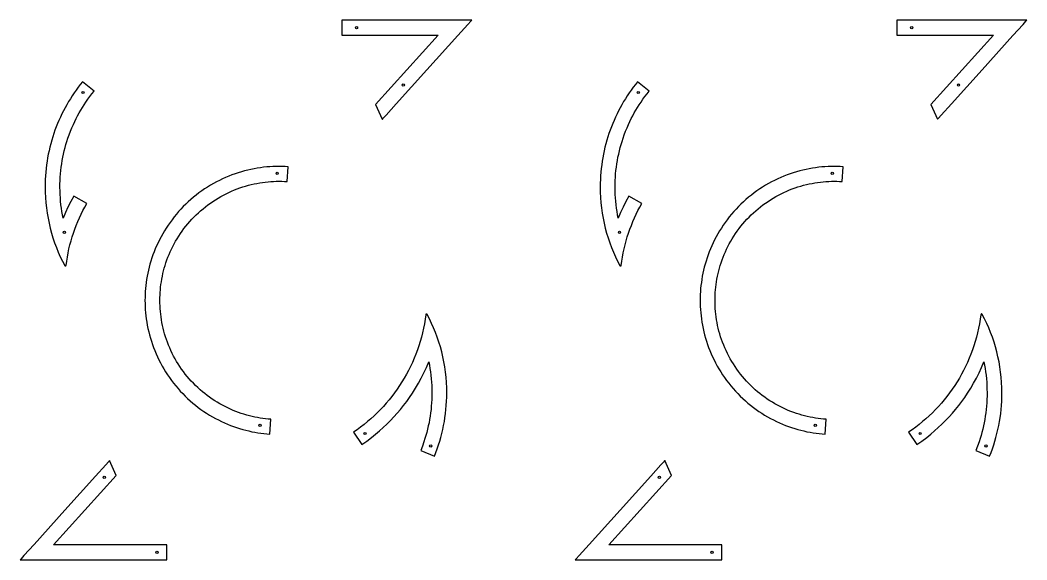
# Model space of a CAD drawing. Header units: millimetres. Extents: x -5172 to 15661, y -1212 to 2364.
# Drawn here: x 12957 to 15661, y 882 to 2332 of the extents above; entities that cross this region are included whole.
import ezdxf

# ---------------------------------------------------------------- set-up
doc = ezdxf.new("R2010")
doc.units = ezdxf.units.MM
doc.layers.get('0').update_dxf_attribs({"color": 18, "true_color": 0x000000})
doc.layers.add('TOP$Visible$Curves', color=1, linetype='Continuous', true_color=0xff0000)

msp = doc.modelspace()

# ---------------------------------------------------------------- linework, layer by layer
at = {"color": 7}
for centre in [(13860.5, 2312.2), (15351.8, 2312.2), (13125.9, 2137.8), (13986.1, 2157.7), (14617.3, 2137.8), (15477.5, 2157.7), (13647.2, 1920.7), (15138.5, 1920.7), (13075.6, 1761.9), (14567, 1761.9), (13601.4, 1243.5), (15092.7, 1243.5), (13883.3, 1221.8), (15374.6, 1221.8), (14059.8, 1188.2), (15551.2, 1188.2), (13182.7, 1104.2), (14674.1, 1104.2), (13324.2, 902.7), (14815.6, 902.7)]:
    msp.add_circle(centre, 3, dxfattribs=at)
at = {"layer": 'TOP$Visible$Curves', "lineweight": -3}
for points in [[(14169.9, 2332.2), (14169.9, 2332.2), (14169.9, 2332.2), (14169.8, 2332.2), (14169.4, 2332.2), (14167.9, 2332.2), (14162.1, 2332.2), (14139.9, 2332.2), (14060.9, 2332.2), (13820.9, 2332.2)], [(13820.9, 2332.2), (13820.9, 2292.2), (14080, 2292.2), (13911.7, 2105.8), (13929.5, 2065.8)], [(13929.5, 2065.8), (13929.5, 2065.8), (13929.5, 2065.8), (13929.7, 2066), (13930.2, 2066.5), (13932.2, 2068.8), (13939.8, 2077.2), (13967.1, 2107.4), (14049.7, 2199), (14132.4, 2290.6), (14159.6, 2320.8), (14167.2, 2329.2), (14169.2, 2331.4), (14169.8, 2332), (14169.9, 2332.2), (14169.9, 2332.2), (14169.9, 2332.2)], [(15661.3, 2332.2), (15661.3, 2332.2), (15661.2, 2332.2), (15661.1, 2332.2), (15660.8, 2332.2), (15659.3, 2332.2), (15653.4, 2332.2), (15631.3, 2332.2), (15552.2, 2332.2), (15312.3, 2332.2)], [(15312.3, 2332.2), (15312.3, 2292.2), (15571.3, 2292.2), (15403, 2105.8), (15420.8, 2065.8)], [(15420.8, 2065.8), (15420.8, 2065.8), (15420.9, 2065.8), (15421, 2066), (15421.5, 2066.5), (15423.5, 2068.8), (15431.2, 2077.2), (15458.4, 2107.4), (15541, 2199), (15623.7, 2290.6), (15650.9, 2320.8), (15658.6, 2329.2), (15660.6, 2331.4), (15661.1, 2332), (15661.2, 2332.2), (15661.3, 2332.2), (15661.3, 2332.2)], [(13124.1, 2166.7), (13118.3, 2159.4), (13112.7, 2152), (13107.2, 2144.5), (13101.8, 2136.8), (13096.6, 2129.1), (13091.6, 2121.2), (13086.7, 2113.2), (13082, 2105.1), (13077.4, 2096.9), (13073, 2088.6), (13068.8, 2080.2), (13064.8, 2071.6), (13060.9, 2063), (13057.2, 2054.3), (13053.7, 2045.5), (13050.4, 2036.6), (13047.3, 2027.7), (13044.3, 2018.6), (13041.5, 2009.5), (13039, 2000.2), (13036.6, 1990.9), (13034.4, 1981.5), (13032.4, 1972.1), (13030.6, 1962.6), (13029, 1953), (13027.6, 1943.3), (13026.4, 1933.6), (13025.5, 1923.8), (13024.7, 1913.9), (13024.2, 1904), (13023.8, 1894), (13023.7, 1884), (13024, 1869.7), (13024.6, 1855.6), (13025.7, 1841.6), (13027.2, 1827.6), (13029.2, 1813.9), (13031.6, 1800.2), (13034.3, 1786.7), (13037.5, 1773.4), (13041.1, 1760.2), (13045, 1747.2), (13049.3, 1734.3), (13054.1, 1721.6), (13059.1, 1709.1), (13064.6, 1696.8), (13070.4, 1684.7), (13076.5, 1672.8)], [(13155.2, 2141.5), (13124.1, 2166.7)], [(14615.5, 2166.7), (14609.7, 2159.4), (14604, 2152), (14598.5, 2144.5), (14593.1, 2136.8), (14587.9, 2129.1), (14582.9, 2121.2), (14578, 2113.2), (14573.3, 2105.1), (14568.7, 2096.9), (14564.4, 2088.6), (14560.2, 2080.2), (14556.1, 2071.6), (14552.3, 2063), (14548.6, 2054.3), (14545.1, 2045.5), (14541.7, 2036.6), (14538.6, 2027.7), (14535.6, 2018.6), (14532.9, 2009.5), (14530.3, 2000.2), (14527.9, 1990.9), (14525.7, 1981.5), (14523.7, 1972.1), (14521.9, 1962.6), (14520.3, 1953), (14519, 1943.3), (14517.8, 1933.6), (14516.8, 1923.8), (14516.1, 1913.9), (14515.5, 1904), (14515.2, 1894), (14515.1, 1884), (14515.3, 1869.7), (14516, 1855.6), (14517.1, 1841.6), (14518.6, 1827.6), (14520.5, 1813.9), (14522.9, 1800.2), (14525.7, 1786.7), (14528.8, 1773.4), (14532.4, 1760.2), (14536.3, 1747.2), (14540.7, 1734.3), (14545.4, 1721.6), (14550.5, 1709.1), (14555.9, 1696.8), (14561.7, 1684.7), (14567.8, 1672.8)], [(14646.5, 2141.5), (14615.5, 2166.7)], [(13072.3, 1800.6), (13070.5, 1809.5), (13069, 1818.4), (13067.6, 1827.4), (13066.5, 1836.4), (13065.5, 1845.6), (13064.8, 1854.8), (13064.2, 1864.1), (13063.9, 1873.3), (13063.7, 1882.5), (13063.8, 1891.8), (13064.1, 1901), (13064.6, 1910.3), (13065.2, 1919.3), (13066.1, 1928.3), (13067.2, 1937.3), (13068.4, 1946.2), (13069.9, 1955), (13071.5, 1963.8), (13073.3, 1972.5), (13075.4, 1981.2), (13077.5, 1989.7), (13079.9, 1998.2), (13082.4, 2006.6), (13085.2, 2014.9), (13088.5, 2024.3), (13092, 2033.6), (13095.8, 2042.9), (13099.8, 2052), (13103.4, 2059.8), (13107.2, 2067.6), (13111.2, 2075.2), (13115.3, 2082.8), (13119.6, 2090.3), (13124.1, 2097.7), (13128.7, 2105), (13133.4, 2112.2), (13138.6, 2119.7), (13144, 2127.1), (13149.5, 2134.3), (13155.2, 2141.5)], [(14563.6, 1800.6), (14561.8, 1809.5), (14560.3, 1818.4), (14559, 1827.4), (14557.8, 1836.4), (14556.8, 1845.6), (14556.1, 1854.8), (14555.5, 1864.1), (14555.2, 1873.3), (14555.1, 1882.5), (14555.1, 1891.8), (14555.4, 1901), (14555.9, 1910.3), (14556.6, 1919.3), (14557.4, 1928.3), (14558.5, 1937.3), (14559.8, 1946.2), (14561.2, 1955), (14562.8, 1963.8), (14564.7, 1972.5), (14566.7, 1981.2), (14568.9, 1989.7), (14571.2, 1998.2), (14573.8, 2006.6), (14576.5, 2014.9), (14579.8, 2024.3), (14583.4, 2033.6), (14587.1, 2042.9), (14591.1, 2052), (14594.7, 2059.8), (14598.6, 2067.6), (14602.5, 2075.2), (14606.7, 2082.8), (14611, 2090.3), (14615.4, 2097.7), (14620, 2105), (14624.8, 2112.2), (14629.9, 2119.7), (14635.3, 2127.1), (14640.8, 2134.3), (14646.5, 2141.5)], [(13676.5, 1938.4), (13668.6, 1938.9), (13660.5, 1939.1), (13652.4, 1939.2), (13644.2, 1939.1), (13635.9, 1938.9), (13627.6, 1938.4), (13619.2, 1937.7), (13610.8, 1936.9), (13602.3, 1935.8), (13593.8, 1934.5), (13585.3, 1933), (13576.8, 1931.3), (13568.2, 1929.3), (13559.7, 1927.2), (13551.1, 1924.8), (13542.6, 1922.2), (13534.1, 1919.3), (13525.6, 1916.3), (13517.2, 1913), (13508.8, 1909.5), (13500.5, 1905.8), (13492.3, 1901.8), (13484.1, 1897.6), (13476, 1893.2), (13468, 1888.6), (13460.1, 1883.8), (13452.4, 1878.7), (13444.7, 1873.5), (13437.2, 1868), (13429.8, 1862.3), (13422.5, 1856.5), (13415.4, 1850.5), (13408.5, 1844.2), (13401.7, 1837.8), (13395.1, 1831.3), (13388.7, 1824.6), (13382.4, 1817.7), (13376.4, 1810.7), (13370.5, 1803.5), (13364.9, 1796.2), (13359.4, 1788.8), (13354.2, 1781.2), (13349.1, 1773.6), (13344.3, 1765.9), (13339.7, 1758), (13335.3, 1750.1), (13331.1, 1742.2), (13327.2, 1734.1), (13323.4, 1726), (13319.9, 1717.9), (13316.6, 1709.7), (13313.5, 1701.5), (13310.7, 1693.3), (13308, 1685.1), (13305.6, 1676.8), (13303.4, 1668.6), (13301.4, 1660.3), (13299.6, 1652.1), (13298, 1644), (13296.6, 1635.8), (13295.4, 1627.7), (13294.4, 1619.6), (13293.6, 1611.6), (13293, 1603.6), (13292.5, 1595.6), (13292.2, 1587.6), (13292.1, 1579.5), (13292.2, 1571.3), (13292.5, 1563), (13293, 1554.7), (13293.7, 1546.3), (13294.5, 1537.9), (13295.6, 1529.4), (13296.9, 1520.9), (13298.4, 1512.4), (13300.1, 1503.9), (13302.1, 1495.3), (13304.2, 1486.8), (13306.6, 1478.2), (13309.2, 1469.7), (13312, 1461.2), (13315.1, 1452.7), (13318.4, 1444.3), (13321.9, 1435.9), (13325.6, 1427.6), (13329.6, 1419.4), (13333.8, 1411.2), (13338.2, 1403.1), (13342.8, 1395.1), (13347.6, 1387.2), (13352.7, 1379.4), (13357.9, 1371.8), (13363.4, 1364.3), (13369, 1356.9), (13374.9, 1349.6), (13380.9, 1342.5), (13387.1, 1335.6), (13393.5, 1328.8), (13400.1, 1322.2), (13406.8, 1315.8), (13413.7, 1309.5), (13420.7, 1303.5), (13427.9, 1297.6), (13435.2, 1292), (13442.6, 1286.5), (13450.1, 1281.3), (13457.8, 1276.2), (13465.5, 1271.4), (13473.3, 1266.8), (13481.2, 1262.4), (13489.2, 1258.2), (13497.3, 1254.3), (13505.4, 1250.5), (13513.5, 1247), (13521.7, 1243.7), (13529.9, 1240.6), (13538.1, 1237.8), (13546.3, 1235.1), (13554.6, 1232.7), (13562.8, 1230.5), (13571, 1228.5), (13579.2, 1226.7), (13587.4, 1225.1), (13595.6, 1223.7), (13603.7, 1222.5), (13611.8, 1221.5), (13619.8, 1220.7), (13627.8, 1220.1)], [(13673.8, 1898.5), (13676.5, 1938.4)], [(15167.9, 1938.4), (15159.9, 1938.9), (15151.8, 1939.1), (15143.7, 1939.2), (15135.5, 1939.1), (15127.2, 1938.9), (15118.9, 1938.4), (15110.5, 1937.7), (15102.1, 1936.9), (15093.6, 1935.8), (15085.1, 1934.5), (15076.6, 1933), (15068.1, 1931.3), (15059.5, 1929.3), (15051, 1927.2), (15042.5, 1924.8), (15033.9, 1922.2), (15025.4, 1919.3), (15017, 1916.3), (15008.5, 1913), (15000.2, 1909.5), (14991.9, 1905.8), (14983.6, 1901.8), (14975.4, 1897.6), (14967.3, 1893.2), (14959.4, 1888.6), (14951.5, 1883.8), (14943.7, 1878.7), (14936, 1873.5), (14928.5, 1868), (14921.1, 1862.3), (14913.8, 1856.5), (14906.7, 1850.5), (14899.8, 1844.2), (14893, 1837.8), (14886.4, 1831.3), (14880, 1824.6), (14873.8, 1817.7), (14867.7, 1810.7), (14861.9, 1803.5), (14856.2, 1796.2), (14850.7, 1788.8), (14845.5, 1781.2), (14840.5, 1773.6), (14835.6, 1765.9), (14831, 1758), (14826.6, 1750.1), (14822.5, 1742.2), (14818.5, 1734.1), (14814.8, 1726), (14811.2, 1717.9), (14808, 1709.7), (14804.9, 1701.5), (14802, 1693.3), (14799.4, 1685.1), (14797, 1676.8), (14794.7, 1668.6), (14792.7, 1660.3), (14790.9, 1652.1), (14789.3, 1644), (14787.9, 1635.8), (14786.8, 1627.7), (14785.7, 1619.6), (14784.9, 1611.6), (14784.3, 1603.6), (14783.9, 1595.6), (14783.6, 1587.6), (14783.5, 1579.5), (14783.6, 1571.3), (14783.8, 1563), (14784.3, 1554.7), (14785, 1546.3), (14785.9, 1537.9), (14786.9, 1529.4), (14788.2, 1520.9), (14789.7, 1512.4), (14791.5, 1503.9), (14793.4, 1495.3), (14795.6, 1486.8), (14797.9, 1478.2), (14800.5, 1469.7), (14803.4, 1461.2), (14806.4, 1452.7), (14809.7, 1444.3), (14813.2, 1435.9), (14817, 1427.6), (14820.9, 1419.4), (14825.1, 1411.2), (14829.5, 1403.1), (14834.1, 1395.1), (14839, 1387.2), (14844, 1379.4), (14849.3, 1371.8), (14854.7, 1364.3), (14860.4, 1356.9), (14866.2, 1349.6), (14872.3, 1342.5), (14878.5, 1335.6), (14884.9, 1328.8), (14891.4, 1322.2), (14898.2, 1315.8), (14905, 1309.5), (14912.1, 1303.5), (14919.2, 1297.6), (14926.5, 1292), (14933.9, 1286.5), (14941.5, 1281.3), (14949.1, 1276.2), (14956.8, 1271.4), (14964.7, 1266.8), (14972.6, 1262.4), (14980.6, 1258.2), (14988.6, 1254.3), (14996.7, 1250.5), (15004.8, 1247), (15013, 1243.7), (15021.2, 1240.6), (15029.4, 1237.8), (15037.7, 1235.1), (15045.9, 1232.7), (15054.1, 1230.5), (15062.4, 1228.5), (15070.6, 1226.7), (15078.8, 1225.1), (15086.9, 1223.7), (15095, 1222.5), (15103.1, 1221.5), (15111.1, 1220.7), (15119.1, 1220.1)], [(15165.2, 1898.5), (15167.9, 1938.4)], [(13630.5, 1260), (13623.4, 1260.5), (13616.3, 1261.3), (13609.1, 1262.1), (13601.9, 1263.2), (13594.6, 1264.4), (13587.3, 1265.9), (13580, 1267.5), (13572.7, 1269.2), (13565.4, 1271.2), (13558.1, 1273.4), (13550.8, 1275.7), (13543.5, 1278.3), (13536.2, 1281), (13528.9, 1283.9), (13521.7, 1287), (13514.5, 1290.4), (13507.3, 1293.9), (13500.2, 1297.6), (13493.2, 1301.5), (13486.3, 1305.6), (13479.4, 1309.9), (13472.6, 1314.4), (13465.9, 1319), (13459.3, 1323.9), (13452.8, 1328.9), (13446.4, 1334.1), (13440.2, 1339.5), (13434.1, 1345), (13428.1, 1350.7), (13422.3, 1356.6), (13416.6, 1362.6), (13411.1, 1368.8), (13405.7, 1375.1), (13400.5, 1381.6), (13395.5, 1388.1), (13390.6, 1394.8), (13385.9, 1401.6), (13381.5, 1408.6), (13377.2, 1415.6), (13373.1, 1422.7), (13369.1, 1429.9), (13365.4, 1437.1), (13361.9, 1444.5), (13358.6, 1451.9), (13355.5, 1459.3), (13352.6, 1466.8), (13349.8, 1474.3), (13347.3, 1481.9), (13345, 1489.4), (13342.9, 1497), (13341, 1504.6), (13339.2, 1512.2), (13337.7, 1519.8), (13336.4, 1527.4), (13335.2, 1534.9), (13334.3, 1542.5), (13333.5, 1549.9), (13332.9, 1557.4), (13332.5, 1564.8), (13332.2, 1572.1), (13332.1, 1579.4), (13332.2, 1586.7), (13332.5, 1593.8), (13332.9, 1600.9), (13333.4, 1608), (13334.2, 1615.1), (13335.1, 1622.3), (13336.1, 1629.5), (13337.4, 1636.8), (13338.8, 1644), (13340.4, 1651.3), (13342.2, 1658.6), (13344.1, 1666), (13346.3, 1673.3), (13348.6, 1680.6), (13351.2, 1687.9), (13353.9, 1695.2), (13356.8, 1702.5), (13360, 1709.7), (13363.3, 1716.9), (13366.8, 1724.1), (13370.5, 1731.1), (13374.4, 1738.2), (13378.5, 1745.1), (13382.8, 1752), (13387.3, 1758.8), (13391.9, 1765.5), (13396.8, 1772.1), (13401.8, 1778.6), (13407, 1784.9), (13412.4, 1791.2), (13417.9, 1797.3), (13423.7, 1803.3), (13429.5, 1809.1), (13435.5, 1814.8), (13441.7, 1820.3), (13448, 1825.7), (13454.5, 1830.9), (13461, 1835.9), (13467.7, 1840.8), (13474.5, 1845.4), (13481.5, 1849.9), (13488.5, 1854.2), (13495.6, 1858.3), (13502.8, 1862.2), (13510, 1866), (13517.4, 1869.5), (13524.8, 1872.8), (13532.2, 1875.9), (13539.7, 1878.8), (13547.2, 1881.5), (13554.8, 1884.1), (13562.4, 1886.4), (13569.9, 1888.5), (13577.5, 1890.4), (13585.1, 1892.1), (13592.7, 1893.7), (13600.3, 1895), (13607.8, 1896.2), (13615.4, 1897.1), (13622.9, 1897.9), (13630.3, 1898.5), (13637.7, 1898.9), (13645, 1899.2), (13652.3, 1899.2), (13659.6, 1899.2), (13666.7, 1898.9), (13673.8, 1898.5)], [(15121.8, 1260), (15114.7, 1260.5), (15107.6, 1261.3), (15100.4, 1262.1), (15093.2, 1263.2), (15086, 1264.4), (15078.7, 1265.9), (15071.4, 1267.5), (15064.1, 1269.2), (15056.7, 1271.2), (15049.4, 1273.4), (15042.1, 1275.7), (15034.8, 1278.3), (15027.5, 1281), (15020.2, 1283.9), (15013, 1287), (15005.8, 1290.4), (14998.7, 1293.9), (14991.6, 1297.6), (14984.5, 1301.5), (14977.6, 1305.6), (14970.7, 1309.9), (14963.9, 1314.4), (14957.2, 1319), (14950.6, 1323.9), (14944.1, 1328.9), (14937.8, 1334.1), (14931.5, 1339.5), (14925.4, 1345), (14919.4, 1350.7), (14913.6, 1356.6), (14907.9, 1362.6), (14902.4, 1368.8), (14897, 1375.1), (14891.8, 1381.6), (14886.8, 1388.1), (14882, 1394.8), (14877.3, 1401.6), (14872.8, 1408.6), (14868.5, 1415.6), (14864.4, 1422.7), (14860.5, 1429.9), (14856.8, 1437.1), (14853.2, 1444.5), (14849.9, 1451.9), (14846.8, 1459.3), (14843.9, 1466.8), (14841.2, 1474.3), (14838.6, 1481.9), (14836.3, 1489.4), (14834.2, 1497), (14832.3, 1504.6), (14830.6, 1512.2), (14829, 1519.8), (14827.7, 1527.4), (14826.6, 1534.9), (14825.6, 1542.5), (14824.8, 1549.9), (14824.2, 1557.4), (14823.8, 1564.8), (14823.6, 1572.1), (14823.5, 1579.4), (14823.6, 1586.7), (14823.8, 1593.8), (14824.2, 1600.9), (14824.8, 1608), (14825.5, 1615.1), (14826.4, 1622.3), (14827.5, 1629.5), (14828.7, 1636.8), (14830.1, 1644), (14831.7, 1651.3), (14833.5, 1658.6), (14835.5, 1666), (14837.6, 1673.3), (14840, 1680.6), (14842.5, 1687.9), (14845.2, 1695.2), (14848.2, 1702.5), (14851.3, 1709.7), (14854.6, 1716.9), (14858.1, 1724.1), (14861.8, 1731.1), (14865.7, 1738.2), (14869.8, 1745.1), (14874.1, 1752), (14878.6, 1758.8), (14883.3, 1765.5), (14888.1, 1772.1), (14893.1, 1778.6), (14898.4, 1784.9), (14903.7, 1791.2), (14909.3, 1797.3), (14915, 1803.3), (14920.9, 1809.1), (14926.9, 1814.8), (14933.1, 1820.3), (14939.4, 1825.7), (14945.8, 1830.9), (14952.4, 1835.9), (14959.1, 1840.8), (14965.9, 1845.4), (14972.8, 1849.9), (14979.8, 1854.2), (14986.9, 1858.3), (14994.1, 1862.2), (15001.4, 1866), (15008.7, 1869.5), (15016.1, 1872.8), (15023.5, 1875.9), (15031, 1878.8), (15038.6, 1881.5), (15046.1, 1884.1), (15053.7, 1886.4), (15061.3, 1888.5), (15068.9, 1890.4), (15076.5, 1892.1), (15084.1, 1893.7), (15091.6, 1895), (15099.2, 1896.2), (15106.7, 1897.1), (15114.2, 1897.9), (15121.6, 1898.5), (15129, 1898.9), (15136.4, 1899.2), (15143.7, 1899.2), (15150.9, 1899.2), (15158.1, 1898.9), (15165.2, 1898.5)], [(13100.9, 1859.5), (13092.8, 1844.8), (13085.2, 1829.8), (13078.5, 1815.3), (13072.3, 1800.6)], [(13080.3, 1673.5), (13081.8, 1684.7), (13083.6, 1695.8), (13085.7, 1706.8), (13088, 1717.7), (13090.6, 1728.5), (13093.5, 1739.2), (13096.6, 1749.8), (13100, 1760.2), (13103.6, 1770.6), (13107.5, 1780.8), (13111.6, 1791), (13115.9, 1801), (13120.5, 1810.8), (13125.3, 1820.6), (13130.3, 1830.2), (13135.6, 1839.7)], [(13135.6, 1839.7), (13100.9, 1859.5)], [(14592.2, 1859.5), (14584.1, 1844.8), (14576.6, 1829.8), (14569.8, 1815.3), (14563.6, 1800.6)], [(14571.6, 1673.5), (14573.1, 1684.7), (14574.9, 1695.8), (14577, 1706.8), (14579.4, 1717.7), (14582, 1728.5), (14584.8, 1739.2), (14587.9, 1749.8), (14591.3, 1760.2), (14594.9, 1770.6), (14598.8, 1780.8), (14602.9, 1791), (14607.3, 1801), (14611.8, 1810.8), (14616.6, 1820.6), (14621.7, 1830.2), (14626.9, 1839.7)], [(14626.9, 1839.7), (14592.2, 1859.5)], [(13076.5, 1672.8), (13076.5, 1672.8), (13076.5, 1672.8), (13076.6, 1672.7), (13076.6, 1672.7), (13076.6, 1672.7), (13076.6, 1672.6), (13076.6, 1672.6), (13076.7, 1672.6), (13076.7, 1672.5), (13076.7, 1672.5), (13076.7, 1672.5), (13076.8, 1672.4), (13076.8, 1672.4), (13076.8, 1672.4), (13076.9, 1672.4), (13076.9, 1672.3), (13076.9, 1672.3), (13076.9, 1672.3), (13077, 1672.3), (13077, 1672.2), (13077, 1672.2), (13077.1, 1672.2), (13077.1, 1672.2), (13077.1, 1672.1), (13077.2, 1672.1), (13077.2, 1672.1), (13077.2, 1672.1), (13077.3, 1672), (13077.3, 1672), (13077.3, 1672), (13077.4, 1672), (13077.4, 1672), (13077.4, 1671.9), (13077.5, 1671.9), (13077.5, 1671.9), (13077.6, 1671.9), (13077.6, 1671.9), (13077.6, 1671.9), (13077.7, 1671.9), (13077.7, 1671.8), (13077.8, 1671.8), (13077.8, 1671.8), (13077.8, 1671.8), (13077.9, 1671.8), (13077.9, 1671.8), (13077.9, 1671.8), (13078, 1671.8), (13078, 1671.8), (13078.1, 1671.8), (13078.1, 1671.8), (13078.1, 1671.8), (13078.2, 1671.8), (13078.2, 1671.8), (13078.3, 1671.8), (13078.3, 1671.8), (13078.3, 1671.8), (13078.4, 1671.8), (13078.4, 1671.8), (13078.5, 1671.8), (13078.5, 1671.8), (13078.5, 1671.8), (13078.6, 1671.8), (13078.6, 1671.8), (13078.6, 1671.8), (13078.7, 1671.8), (13078.7, 1671.8), (13078.7, 1671.8), (13078.8, 1671.8), (13078.8, 1671.8), (13078.9, 1671.9), (13078.9, 1671.9), (13078.9, 1671.9), (13079, 1671.9), (13079, 1671.9), (13079, 1671.9), (13079.1, 1671.9), (13079.1, 1672), (13079.1, 1672), (13079.2, 1672), (13079.2, 1672), (13079.3, 1672), (13079.3, 1672), (13079.3, 1672.1), (13079.4, 1672.1), (13079.4, 1672.1), (13079.4, 1672.1), (13079.5, 1672.2), (13079.5, 1672.2), (13079.5, 1672.2), (13079.6, 1672.2), (13079.6, 1672.3), (13079.6, 1672.3), (13079.6, 1672.3), (13079.7, 1672.3), (13079.7, 1672.4), (13079.7, 1672.4), (13079.8, 1672.4), (13079.8, 1672.5), (13079.8, 1672.5), (13079.8, 1672.5), (13079.9, 1672.6), (13079.9, 1672.6), (13079.9, 1672.6), (13079.9, 1672.7), (13080, 1672.7), (13080, 1672.7), (13080, 1672.8), (13080, 1672.8), (13080, 1672.8), (13080.1, 1672.9), (13080.1, 1672.9), (13080.1, 1672.9), (13080.1, 1673), (13080.1, 1673), (13080.1, 1673), (13080.2, 1673.1), (13080.2, 1673.1), (13080.2, 1673.2), (13080.2, 1673.2), (13080.2, 1673.2), (13080.2, 1673.3), (13080.2, 1673.3), (13080.2, 1673.3), (13080.2, 1673.4), (13080.2, 1673.4), (13080.2, 1673.4), (13080.3, 1673.5), (13080.3, 1673.5)], [(14567.8, 1672.8), (14567.9, 1672.8), (14567.9, 1672.8), (14567.9, 1672.7), (14567.9, 1672.7), (14567.9, 1672.7), (14568, 1672.6), (14568, 1672.6), (14568, 1672.6), (14568, 1672.5), (14568.1, 1672.5), (14568.1, 1672.5), (14568.1, 1672.4), (14568.1, 1672.4), (14568.2, 1672.4), (14568.2, 1672.4), (14568.2, 1672.3), (14568.2, 1672.3), (14568.3, 1672.3), (14568.3, 1672.3), (14568.3, 1672.2), (14568.4, 1672.2), (14568.4, 1672.2), (14568.4, 1672.2), (14568.5, 1672.1), (14568.5, 1672.1), (14568.5, 1672.1), (14568.6, 1672.1), (14568.6, 1672), (14568.6, 1672), (14568.7, 1672), (14568.7, 1672), (14568.7, 1672), (14568.8, 1671.9), (14568.8, 1671.9), (14568.9, 1671.9), (14568.9, 1671.9), (14568.9, 1671.9), (14569, 1671.9), (14569, 1671.9), (14569, 1671.8), (14569.1, 1671.8), (14569.1, 1671.8), (14569.2, 1671.8), (14569.2, 1671.8), (14569.2, 1671.8), (14569.3, 1671.8), (14569.3, 1671.8), (14569.4, 1671.8), (14569.4, 1671.8), (14569.4, 1671.8), (14569.5, 1671.8), (14569.5, 1671.8), (14569.6, 1671.8), (14569.6, 1671.8), (14569.6, 1671.8), (14569.7, 1671.8), (14569.7, 1671.8), (14569.7, 1671.8), (14569.8, 1671.8), (14569.8, 1671.8), (14569.9, 1671.8), (14569.9, 1671.8), (14569.9, 1671.8), (14570, 1671.8), (14570, 1671.8), (14570, 1671.8), (14570.1, 1671.8), (14570.1, 1671.8), (14570.2, 1671.8), (14570.2, 1671.9), (14570.2, 1671.9), (14570.3, 1671.9), (14570.3, 1671.9), (14570.3, 1671.9), (14570.4, 1671.9), (14570.4, 1671.9), (14570.4, 1672), (14570.5, 1672), (14570.5, 1672), (14570.5, 1672), (14570.6, 1672), (14570.6, 1672), (14570.7, 1672.1), (14570.7, 1672.1), (14570.7, 1672.1), (14570.8, 1672.1), (14570.8, 1672.2), (14570.8, 1672.2), (14570.9, 1672.2), (14570.9, 1672.2), (14570.9, 1672.3), (14570.9, 1672.3), (14571, 1672.3), (14571, 1672.3), (14571, 1672.4), (14571.1, 1672.4), (14571.1, 1672.4), (14571.1, 1672.5), (14571.1, 1672.5), (14571.2, 1672.5), (14571.2, 1672.6), (14571.2, 1672.6), (14571.2, 1672.6), (14571.3, 1672.7), (14571.3, 1672.7), (14571.3, 1672.7), (14571.3, 1672.8), (14571.3, 1672.8), (14571.4, 1672.8), (14571.4, 1672.9), (14571.4, 1672.9), (14571.4, 1672.9), (14571.4, 1673), (14571.5, 1673), (14571.5, 1673), (14571.5, 1673.1), (14571.5, 1673.1), (14571.5, 1673.2), (14571.5, 1673.2), (14571.5, 1673.2), (14571.5, 1673.3), (14571.6, 1673.3), (14571.6, 1673.3), (14571.6, 1673.4), (14571.6, 1673.4), (14571.6, 1673.4), (14571.6, 1673.5), (14571.6, 1673.5)], [(14050.2, 1541.7), (14050.2, 1541.7), (14050.1, 1541.8), (14050.1, 1541.8), (14050.1, 1541.8), (14050.1, 1541.9), (14050.1, 1541.9), (14050, 1541.9), (14050, 1542), (14050, 1542), (14050, 1542), (14049.9, 1542), (14049.9, 1542.1), (14049.9, 1542.1), (14049.9, 1542.1), (14049.8, 1542.2), (14049.8, 1542.2), (14049.8, 1542.2), (14049.7, 1542.2), (14049.7, 1542.3), (14049.7, 1542.3), (14049.7, 1542.3), (14049.6, 1542.3), (14049.6, 1542.4), (14049.6, 1542.4), (14049.5, 1542.4), (14049.5, 1542.4), (14049.5, 1542.5), (14049.4, 1542.5), (14049.4, 1542.5), (14049.3, 1542.5), (14049.3, 1542.5), (14049.3, 1542.6), (14049.2, 1542.6), (14049.2, 1542.6), (14049.2, 1542.6), (14049.1, 1542.6), (14049.1, 1542.6), (14049, 1542.7), (14049, 1542.7), (14049, 1542.7), (14048.9, 1542.7), (14048.9, 1542.7), (14048.9, 1542.7), (14048.8, 1542.7), (14048.8, 1542.7), (14048.7, 1542.7), (14048.7, 1542.7), (14048.7, 1542.7), (14048.6, 1542.7), (14048.6, 1542.8), (14048.5, 1542.8), (14048.5, 1542.8), (14048.5, 1542.8), (14048.4, 1542.8), (14048.4, 1542.8), (14048.3, 1542.8), (14048.3, 1542.8), (14048.3, 1542.8), (14048.2, 1542.8), (14048.2, 1542.7), (14048.2, 1542.7), (14048.1, 1542.7), (14048.1, 1542.7), (14048, 1542.7), (14048, 1542.7), (14048, 1542.7), (14047.9, 1542.7), (14047.9, 1542.7), (14047.9, 1542.7), (14047.8, 1542.7), (14047.8, 1542.7), (14047.7, 1542.6), (14047.7, 1542.6), (14047.7, 1542.6), (14047.6, 1542.6), (14047.6, 1542.6), (14047.6, 1542.6), (14047.5, 1542.6), (14047.5, 1542.5), (14047.5, 1542.5), (14047.4, 1542.5), (14047.4, 1542.5), (14047.4, 1542.5), (14047.3, 1542.4), (14047.3, 1542.4), (14047.3, 1542.4), (14047.2, 1542.4), (14047.2, 1542.3), (14047.2, 1542.3), (14047.1, 1542.3), (14047.1, 1542.3), (14047.1, 1542.2), (14047, 1542.2), (14047, 1542.2), (14047, 1542.2), (14047, 1542.1), (14046.9, 1542.1), (14046.9, 1542.1), (14046.9, 1542), (14046.8, 1542), (14046.8, 1542), (14046.8, 1541.9), (14046.8, 1541.9), (14046.7, 1541.9), (14046.7, 1541.8), (14046.7, 1541.8), (14046.7, 1541.8), (14046.7, 1541.7), (14046.6, 1541.7), (14046.6, 1541.7), (14046.6, 1541.6), (14046.6, 1541.6), (14046.6, 1541.6), (14046.6, 1541.5), (14046.5, 1541.5), (14046.5, 1541.4), (14046.5, 1541.4), (14046.5, 1541.4), (14046.5, 1541.3), (14046.5, 1541.3), (14046.5, 1541.3), (14046.5, 1541.2), (14046.5, 1541.2), (14046.4, 1541.2), (14046.4, 1541.1), (14046.4, 1541.1), (14046.4, 1541), (14046.4, 1541)], [(14069.8, 1161.1), (14073.7, 1170.9), (14077.4, 1180.9), (14080.8, 1191), (14084, 1201.2), (14087, 1211.4), (14089.7, 1221.8), (14092.2, 1232.3), (14094.4, 1242.9), (14096.4, 1253.6), (14098.1, 1264.3), (14099.6, 1275.2), (14100.8, 1286.1), (14101.7, 1297.1), (14102.4, 1308.2), (14102.8, 1319.3), (14102.9, 1330.5), (14102.7, 1344.8), (14102.1, 1358.9), (14101, 1373), (14099.4, 1386.9), (14097.5, 1400.7), (14095.1, 1414.3), (14092.4, 1427.8), (14089.2, 1441.1), (14085.6, 1454.3), (14081.7, 1467.4), (14077.3, 1480.2), (14072.6, 1492.9), (14067.5, 1505.4), (14062.1, 1517.7), (14056.3, 1529.8), (14050.2, 1541.7)], [(15541.5, 1541.7), (15541.5, 1541.7), (15541.5, 1541.8), (15541.4, 1541.8), (15541.4, 1541.8), (15541.4, 1541.9), (15541.4, 1541.9), (15541.4, 1541.9), (15541.3, 1542), (15541.3, 1542), (15541.3, 1542), (15541.3, 1542), (15541.2, 1542.1), (15541.2, 1542.1), (15541.2, 1542.1), (15541.2, 1542.2), (15541.1, 1542.2), (15541.1, 1542.2), (15541.1, 1542.2), (15541, 1542.3), (15541, 1542.3), (15541, 1542.3), (15541, 1542.3), (15540.9, 1542.4), (15540.9, 1542.4), (15540.9, 1542.4), (15540.8, 1542.4), (15540.8, 1542.5), (15540.7, 1542.5), (15540.7, 1542.5), (15540.7, 1542.5), (15540.6, 1542.5), (15540.6, 1542.6), (15540.6, 1542.6), (15540.5, 1542.6), (15540.5, 1542.6), (15540.5, 1542.6), (15540.4, 1542.6), (15540.4, 1542.7), (15540.3, 1542.7), (15540.3, 1542.7), (15540.3, 1542.7), (15540.2, 1542.7), (15540.2, 1542.7), (15540.1, 1542.7), (15540.1, 1542.7), (15540.1, 1542.7), (15540, 1542.7), (15540, 1542.7), (15539.9, 1542.7), (15539.9, 1542.8), (15539.9, 1542.8), (15539.8, 1542.8), (15539.8, 1542.8), (15539.8, 1542.8), (15539.7, 1542.8), (15539.7, 1542.8), (15539.6, 1542.8), (15539.6, 1542.8), (15539.6, 1542.8), (15539.5, 1542.7), (15539.5, 1542.7), (15539.4, 1542.7), (15539.4, 1542.7), (15539.4, 1542.7), (15539.3, 1542.7), (15539.3, 1542.7), (15539.3, 1542.7), (15539.2, 1542.7), (15539.2, 1542.7), (15539.2, 1542.7), (15539.1, 1542.7), (15539.1, 1542.6), (15539, 1542.6), (15539, 1542.6), (15539, 1542.6), (15538.9, 1542.6), (15538.9, 1542.6), (15538.9, 1542.6), (15538.8, 1542.5), (15538.8, 1542.5), (15538.8, 1542.5), (15538.7, 1542.5), (15538.7, 1542.5), (15538.7, 1542.4), (15538.6, 1542.4), (15538.6, 1542.4), (15538.6, 1542.4), (15538.5, 1542.3), (15538.5, 1542.3), (15538.5, 1542.3), (15538.4, 1542.3), (15538.4, 1542.2), (15538.4, 1542.2), (15538.3, 1542.2), (15538.3, 1542.2), (15538.3, 1542.1), (15538.3, 1542.1), (15538.2, 1542.1), (15538.2, 1542), (15538.2, 1542), (15538.2, 1542), (15538.1, 1541.9), (15538.1, 1541.9), (15538.1, 1541.9), (15538.1, 1541.8), (15538, 1541.8), (15538, 1541.8), (15538, 1541.7), (15538, 1541.7), (15538, 1541.7), (15537.9, 1541.6), (15537.9, 1541.6), (15537.9, 1541.6), (15537.9, 1541.5), (15537.9, 1541.5), (15537.9, 1541.4), (15537.8, 1541.4), (15537.8, 1541.4), (15537.8, 1541.3), (15537.8, 1541.3), (15537.8, 1541.3), (15537.8, 1541.2), (15537.8, 1541.2), (15537.8, 1541.2), (15537.8, 1541.1), (15537.8, 1541.1), (15537.8, 1541), (15537.8, 1541)], [(15561.1, 1161.1), (15565, 1170.9), (15568.7, 1180.9), (15572.1, 1191), (15575.3, 1201.2), (15578.3, 1211.4), (15581, 1221.8), (15583.5, 1232.3), (15585.7, 1242.9), (15587.7, 1253.6), (15589.4, 1264.3), (15590.9, 1275.2), (15592.1, 1286.1), (15593, 1297.1), (15593.7, 1308.2), (15594.1, 1319.3), (15594.3, 1330.5), (15594.1, 1344.8), (15593.4, 1358.9), (15592.3, 1373), (15590.8, 1386.9), (15588.8, 1400.7), (15586.5, 1414.3), (15583.7, 1427.8), (15580.5, 1441.1), (15577, 1454.3), (15573, 1467.4), (15568.7, 1480.2), (15564, 1492.9), (15558.9, 1505.4), (15553.4, 1517.7), (15547.6, 1529.8), (15541.5, 1541.7)], [(14046.4, 1541), (14044.7, 1528.7), (14042.7, 1516.6), (14040.3, 1504.6), (14037.7, 1492.6), (14034.7, 1480.8), (14031.4, 1469.2), (14027.8, 1457.6), (14023.9, 1446.2), (14019.7, 1434.9), (14015.2, 1423.8), (14010.4, 1412.9), (14005.4, 1402), (14000.1, 1391.4), (13994.5, 1380.9), (13988.6, 1370.6), (13982.4, 1360.4), (13976.1, 1350.4), (13969.4, 1340.6), (13962.5, 1331), (13955.4, 1321.6), (13948, 1312.4), (13940.4, 1303.4), (13932.5, 1294.6), (13924.4, 1286), (13916.2, 1277.6), (13907.6, 1269.4), (13898.9, 1261.5), (13890, 1253.8), (13880.8, 1246.3), (13871.5, 1239), (13862, 1232), (13852.3, 1225.3)], [(15537.8, 1541), (15536.1, 1528.7), (15534, 1516.6), (15531.7, 1504.6), (15529, 1492.6), (15526, 1480.8), (15522.7, 1469.2), (15519.1, 1457.6), (15515.2, 1446.2), (15511, 1434.9), (15506.6, 1423.8), (15501.8, 1412.9), (15496.7, 1402), (15491.4, 1391.4), (15485.8, 1380.9), (15479.9, 1370.6), (15473.8, 1360.4), (15467.4, 1350.4), (15460.7, 1340.6), (15453.8, 1331), (15446.7, 1321.6), (15439.3, 1312.4), (15431.7, 1303.4), (15423.9, 1294.6), (15415.8, 1286), (15407.5, 1277.6), (15399, 1269.4), (15390.2, 1261.5), (15381.3, 1253.8), (15372.2, 1246.3), (15362.8, 1239), (15353.3, 1232), (15343.6, 1225.3)], [(13874.7, 1192.2), (13888, 1201.5), (13901.1, 1211.3), (13911.6, 1219.8), (13922, 1228.5), (13932, 1237.5), (13941.9, 1246.8), (13951.4, 1256.3), (13960.7, 1266.2), (13969.8, 1276.2), (13978.5, 1286.5), (13987, 1297.1), (13995.2, 1307.9), (14003, 1318.9), (14010.6, 1330.2), (14019, 1343.4), (14026.9, 1356.9), (14034.4, 1370.7), (14041.4, 1384.7), (14048.2, 1399.2), (14054.4, 1414)], [(14054.4, 1414), (14056.2, 1405), (14057.7, 1396.1), (14059.1, 1387.1), (14060.2, 1378.1), (14061.2, 1368.9), (14061.9, 1359.7), (14062.5, 1350.5), (14062.8, 1341.2), (14062.9, 1332), (14062.9, 1322.7), (14062.6, 1313.5), (14062.1, 1304.3), (14061.4, 1295.2), (14060.6, 1286.2), (14059.5, 1277.3), (14058.2, 1268.3), (14056.8, 1259.5), (14055.2, 1250.8), (14053.3, 1242), (14051.3, 1233.4), (14049.1, 1224.8), (14046.8, 1216.4), (14044.2, 1208), (14041.5, 1199.6), (14037.3, 1187.8), (14032.8, 1176.2)], [(15366, 1192.2), (15379.4, 1201.5), (15392.4, 1211.3), (15403, 1219.8), (15413.3, 1228.5), (15423.4, 1237.5), (15433.2, 1246.8), (15442.8, 1256.3), (15452.1, 1266.2), (15461.1, 1276.2), (15469.8, 1286.5), (15478.3, 1297.1), (15486.5, 1307.9), (15494.4, 1318.9), (15501.9, 1330.2), (15510.3, 1343.4), (15518.2, 1356.9), (15525.7, 1370.7), (15532.8, 1384.7), (15539.5, 1399.2), (15545.7, 1414)], [(15545.7, 1414), (15547.5, 1405), (15549, 1396.1), (15550.4, 1387.1), (15551.5, 1378.1), (15552.5, 1368.9), (15553.3, 1359.7), (15553.8, 1350.5), (15554.1, 1341.2), (15554.3, 1332), (15554.2, 1322.7), (15553.9, 1313.5), (15553.4, 1304.3), (15552.8, 1295.2), (15551.9, 1286.2), (15550.8, 1277.3), (15549.6, 1268.3), (15548.1, 1259.5), (15546.5, 1250.8), (15544.7, 1242), (15542.7, 1233.4), (15540.5, 1224.8), (15538.1, 1216.4), (15535.6, 1208), (15532.8, 1199.6), (15528.7, 1187.8), (15524.1, 1176.2)], [(13627.8, 1220.1), (13630.5, 1260)], [(15119.1, 1220.1), (15121.8, 1260)], [(13852.3, 1225.3), (13874.7, 1192.2)], [(15343.6, 1225.3), (15366, 1192.2)], [(14032.8, 1176.2), (14069.8, 1161.1)], [(15524.1, 1176.2), (15561.1, 1161.1)], [(13197.2, 1148.8), (13197.2, 1148.7), (13197.1, 1148.7), (13197, 1148.6), (13196.5, 1148), (13194.5, 1145.8), (13186.9, 1137.3), (13159.6, 1107.1), (13077, 1015.5), (12994.3, 923.9), (12967.1, 893.8), (12959.4, 885.3), (12957.4, 883.1), (12956.9, 882.5), (12956.8, 882.4), (12956.8, 882.3), (12956.7, 882.3)], [(13350.7, 882.3), (13350.7, 922.3), (13046.7, 922.3), (13215, 1108.8), (13197.2, 1148.8)], [(14688.5, 1148.8), (14688.5, 1148.7), (14688.5, 1148.7), (14688.3, 1148.6), (14687.8, 1148), (14685.8, 1145.8), (14678.2, 1137.3), (14651, 1107.1), (14568.3, 1015.5), (14485.6, 923.9), (14458.4, 893.8), (14450.8, 885.3), (14448.8, 883.1), (14448.2, 882.5), (14448.1, 882.4), (14448.1, 882.3), (14448.1, 882.3)], [(14842.1, 882.3), (14842.1, 922.3), (14538.1, 922.3), (14706.3, 1108.8), (14688.5, 1148.8)], [(12956.7, 882.3), (12956.7, 882.3), (12956.8, 882.3), (12956.9, 882.3), (12957.3, 882.3), (12959.1, 882.3), (12966, 882.3), (12991.8, 882.3), (13083.2, 882.3), (13350.7, 882.3)], [(14448.1, 882.3), (14448.1, 882.3), (14448.1, 882.3), (14448.2, 882.3), (14448.7, 882.3), (14450.4, 882.3), (14457.3, 882.3), (14483.2, 882.3), (14574.5, 882.3), (14842.1, 882.3)]]:
    msp.add_lwpolyline(points, dxfattribs=at)

doc.saveas('drawing.dxf')
